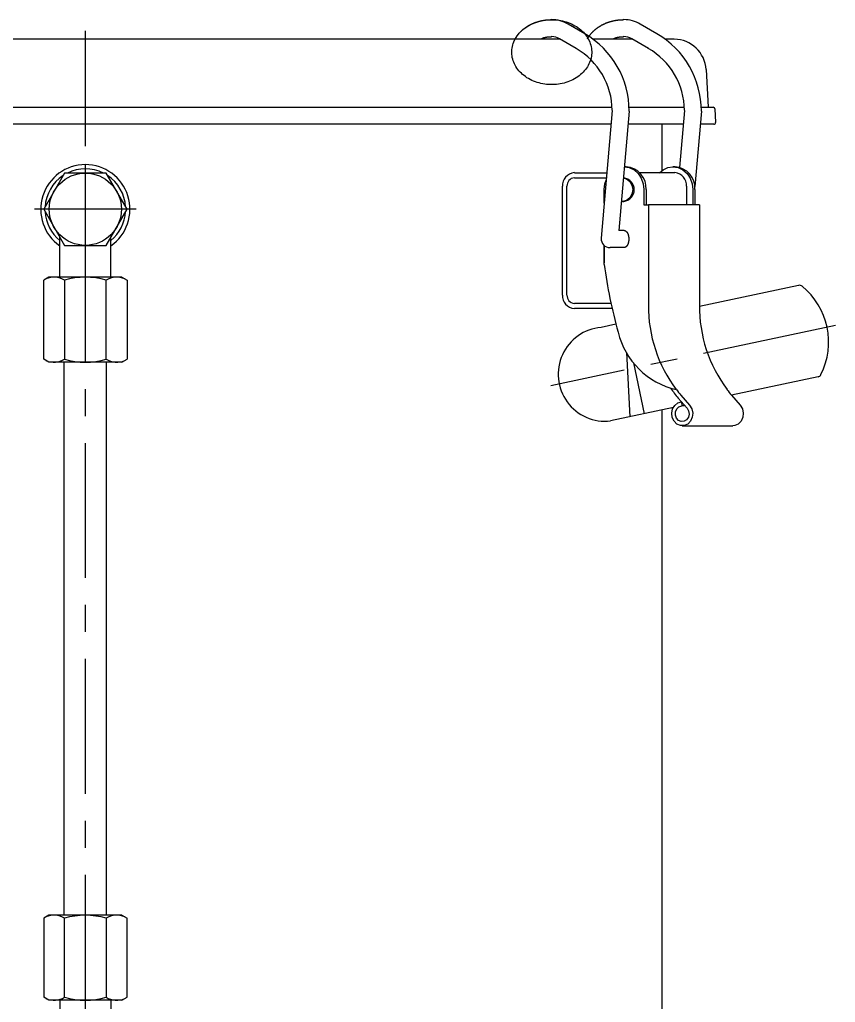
# Model space of a CAD drawing. Extents: x -197 to 649, y -753 to 176.
# Drawn here: x -15.5 to 176.6, y -480.7 to -249.4 of the extents above; entities that cross this region are included whole.
import ezdxf

# ---------------------------------------------------------------- set-up
doc = ezdxf.new("R2010")
doc.units = 0
doc.linetypes.add('CENTER', pattern=[50.8, 31.75, -6.35, 6.35, -6.35])
doc.layers.get('0').update_dxf_attribs({"linetype": 'CONTINUOUS'})
doc.layers.add('CENTER', color=1, linetype='CONTINUOUS')

msp = doc.modelspace()

# ---------------------------------------------------------------- linework, layer by layer
at = {"color": 7, "linetype": 'CONTINUOUS'}
for p, q in [((117.59, -252.7), (113.65, -250.41)), ((134.59, -252.7), (130.65, -250.41)), ((111.86, -254), (-111.86, -254)), ((115.58, -256.16), (111.64, -253.87)), ((128.86, -254), (119.56, -254)), ((132.58, -256.16), (128.64, -253.87)), ((138.64, -254), (136.56, -254)), ((146.13, -261.11), (146.6, -270)), ((-124.02, -270), (124.02, -270)), ((128.02, -270), (141.02, -270)), ((145.02, -270), (147.82, -270)), ((148.22, -270.38), (148.39, -273.58)), ((124.04, -270.72), (121.46, -300.84)), ((128.04, -270.88), (125.64, -299.01)), ((141.04, -270.72), (139.89, -284.18)), ((145.04, -270.88), (143.52, -288.65)), ((123.76, -274), (-123.76, -274)), ((140.76, -274), (127.77, -274)), ((135.8, -284.89), (135.8, -274)), ((147.99, -274), (144.77, -274)), ((127.35, -283.99), (126.92, -283.99)), ((138.85, -283.99), (138.35, -283.99)), ((-4.91, -285.5), (-9.81, -294)), ((4.91, -285.5), (-4.91, -285.5)), ((9.81, -294), (4.91, -285.5)), ((115.13, -285.39), (122.79, -285.39)), ((115.13, -286.59), (122.68, -286.59)), ((126.78, -286.64), (126.69, -286.64)), ((138.79, -285.39), (130.49, -285.39)), ((112.36, -314.19), (112.36, -288.59)), ((113.4, -314.19), (113.4, -288.59)), ((141.56, -288.59), (141.56, -292.99)), ((122.17, -292.56), (122.17, -289.39)), ((131.52, -289.39), (131.52, -292.99)), ((132.02, -289.39), (132.02, -292.99)), ((143.02, -289.39), (143.02, -292.99)), ((143.52, -289.39), (143.52, -292.99)), ((126.5, -292.14), (126.78, -292.14)), ((131.52, -292.99), (132.56, -292.99)), ((132.56, -292.99), (132.56, -316.53)), ((144.56, -292.99), (132.56, -292.99)), ((144.56, -292.99), (144.56, -316.53)), ((-9.81, -294), (-4.91, -302.5)), ((4.91, -302.5), (9.81, -294)), ((-6, -310), (-6, -300.61)), ((6, -310), (6, -300.61)), ((126.83, -299.01), (125.64, -299.01)), ((-4.91, -302.5), (4.91, -302.5)), ((122.17, -302.54), (122.17, -306.61)), ((122.17, -306.99), (122.17, -302.54)), ((126.85, -303.01), (123.53, -303.01)), ((-8.58, -310), (-9.81, -310.71)), ((-9.81, -329.29), (-9.81, -310.71)), ((8.58, -310), (-8.58, -310)), ((-4.91, -310.71), (-4.91, -329.29)), ((4.91, -329.29), (4.91, -310.71)), ((8.58, -310), (9.81, -310.71)), ((9.81, -310.71), (9.81, -329.29)), ((167.94, -311.92), (144.56, -316.89)), ((123.77, -316.19), (115.13, -316.19)), ((124.04, -317.39), (115.13, -317.39)), ((124.91, -321.07), (121.42, -321.81)), ((127.38, -327.75), (128.17, -342.87)), ((-8.58, -330), (-9.81, -329.29)), ((8.58, -330), (-8.58, -330)), ((-5, -460.18), (-5, -330)), ((5, -460.18), (5, -330)), ((8.58, -330), (9.81, -329.29)), ((129.03, -330.15), (131.58, -342.14)), ((172.51, -333.44), (152.15, -337.77)), ((139.61, -338.45), (141.67, -340.83)), ((140.22, -337.74), (142.28, -340.12)), ((140.33, -339.3), (140.4, -340.29)), ((152.12, -337.74), (154.18, -340.12)), ((138.46, -340.68), (123.65, -343.83)), ((135.8, -525.38), (135.8, -341.25)), ((141.21, -340.29), (140.4, -340.29)), ((140.54, -344.99), (152.44, -344.99)), ((-8.58, -460.18), (-9.81, -460.89)), ((8.58, -460.18), (-8.58, -460.18)), ((8.58, -460.18), (9.81, -460.89)), ((-9.81, -460.89), (-9.81, -479.46)), ((-4.91, -479.46), (-4.91, -460.89)), ((4.91, -460.89), (4.91, -479.46)), ((9.81, -479.46), (9.81, -460.89)), ((-8.58, -480.18), (-9.81, -479.46)), ((8.58, -480.18), (-8.58, -480.18)), ((-6, -480.18), (-6, -489.57)), ((6, -480.18), (6, -489.57)), ((8.58, -480.18), (9.81, -479.46))]:
    msp.add_line(p, q, dxfattribs=at)
at = {"color": 7, "linetype": 'CONTINUOUS', "flags": 128}
for points in [[(126.92, -284), (128.06, -284.17), (129.19, -284.71), (130.16, -285.57), (130.9, -286.69), (131.37, -287.99), (131.52, -289.39)], [(135.21, -285.39), (136.01, -284.71), (137.14, -284.17), (138.35, -283.99), (139.56, -284.17), (140.69, -284.71), (141.66, -285.57), (142.4, -286.69), (142.87, -287.99), (143.02, -289.39)], [(126.69, -286.68), (127.41, -286.85), (128.18, -287.44), (128.7, -288.33), (128.88, -289.39), (128.7, -290.44), (128.18, -291.33), (127.41, -291.93), (126.5, -292.14), (126.23, -292.07)], [(122.17, -289.39), (122.33, -287.99), (122.64, -287.14)], [(142.28, -340.12), (142.79, -340.96), (143, -341.96), (142.9, -342.97), (142.49, -343.88), (141.83, -344.56), (141, -344.94), (140.12, -344.94), (139.29, -344.59), (138.62, -343.92), (138.19, -343.02), (138.07, -342.01), (138.27, -341.01), (138.76, -340.16), (139.48, -339.56), (140.33, -339.3)], [(141.67, -340.83), (142.03, -341.47), (142.14, -342.22), (141.97, -342.96), (141.56, -343.56), (140.97, -343.92), (140.31, -343.97), (139.69, -343.71), (139.21, -343.17), (138.96, -342.47), (138.98, -341.7), (139.27, -341.01), (139.77, -340.51), (140.4, -340.29)], [(154.18, -340.12), (154.69, -340.96), (154.9, -341.96), (154.8, -342.97), (154.39, -343.88), (153.73, -344.56), (152.9, -344.94), (152.44, -344.99)]]:
    msp.add_lwpolyline(points, dxfattribs=at)
at = {"color": 7, "linetype": 'CONTINUOUS'}
for points in [[(118.01, -253.28, 0), (118.23, -253.61, 0), (118.42, -253.95, 0), (118.6, -254.3, 0), (118.75, -254.65, 0), (118.89, -255.01, 0), (119, -255.38, 0), (119.08, -255.75, 0), (119.15, -256.12, 0), (119.19, -256.49, 0), (119.21, -256.87, 0), (119.21, -257.24, 0), (119.19, -257.62, 0), (119.14, -257.99, 0), (119.07, -258.36, 0), (118.98, -258.73, 0), (118.86, -259.09, 0), (118.73, -259.45, 0), (118.57, -259.81, 0), (118.39, -260.15, 0), (118.19, -260.49, 0), (117.97, -260.82, 0), (117.73, -261.14, 0), (117.47, -261.45, 0), (117.2, -261.75, 0), (116.9, -262.04, 0), (116.59, -262.32, 0), (116.26, -262.58, 0), (115.92, -262.83, 0), (115.56, -263.07, 0), (115.19, -263.29, 0), (114.8, -263.5, 0), (114.41, -263.69, 0), (114, -263.87, 0), (113.58, -264.03, 0), (113.15, -264.17, 0), (112.72, -264.29, 0), (112.27, -264.4, 0), (111.83, -264.49, 0), (111.37, -264.56, 0), (110.91, -264.62, 0), (110.45, -264.65, 0), (109.99, -264.67, 0), (109.53, -264.67, 0), (109.07, -264.65, 0), (108.61, -264.61, 0), (108.15, -264.55, 0), (107.7, -264.48, 0), (107.25, -264.38, 0), (106.81, -264.27, 0), (106.38, -264.14, 0), (105.95, -264, 0), (105.53, -263.84, 0), (105.13, -263.66, 0), (104.73, -263.46, 0), (104.35, -263.25, 0), (103.98, -263.03, 0), (103.62, -262.79, 0), (103.28, -262.54, 0), (102.96, -262.27, 0), (102.65, -261.99, 0), (102.36, -261.7, 0), (102.08, -261.4, 0), (101.83, -261.08, 0), (101.59, -260.76, 0), (101.38, -260.43, 0), (101.18, -260.09, 0), (101.01, -259.74, 0), (100.85, -259.39, 0), (100.72, -259.03, 0), (100.61, -258.67, 0), (100.52, -258.3, 0), (100.46, -257.92, 0), (100.41, -257.55, 0), (100.39, -257.18, 0), (100.39, -256.8, 0), (100.42, -256.43, 0), (100.47, -256.05, 0), (100.54, -255.68, 0), (100.63, -255.31, 0), (100.74, -254.95, 0), (100.88, -254.59, 0), (101.04, -254.24, 0), (101.22, -253.89, 0), (101.41, -253.55, 0), (101.63, -253.22, 0), (101.87, -252.9, 0), (102.13, -252.59, 0), (102.41, -252.29, 0), (102.7, -252, 0), (103.01, -251.72, 0), (103.34, -251.46, 0), (103.69, -251.21, 0), (104.05, -250.97, 0), (104.42, -250.75, 0), (104.8, -250.54, 0), (105.2, -250.35, 0), (105.61, -250.18, 0), (106.03, -250.02, 0), (106.45, -249.87, 0), (106.89, -249.75, 0), (107.33, -249.64, 0), (107.78, -249.55, 0), (108.23, -249.48, 0), (108.69, -249.43, 0), (109.15, -249.39, 0), (109.61, -249.38, 0), (110.08, -249.38, 0), (110.54, -249.4, 0), (111, -249.44, 0), (111.45, -249.49, 0), (111.91, -249.57, 0), (112.35, -249.66, 0), (112.79, -249.77, 0), (113.23, -249.9, 0), (113.66, -250.04, 0), (114.07, -250.21, 0), (114.48, -250.38, 0), (114.87, -250.58, 0), (115.26, -250.79, 0), (115.63, -251.01, 0), (115.98, -251.25, 0), (116.32, -251.5, 0), (116.65, -251.77, 0), (116.96, -252.05, 0), (117.25, -252.34, 0), (117.52, -252.65, 0), (117.78, -252.96, 0), (118.01, -253.28, 0)], [(100.92, -254.5, 0), (100.95, -254.43, 0), (100.98, -254.36, 0), (101.01, -254.29, 0), (101.04, -254.22, 0), (101.08, -254.15, 0), (101.11, -254.09, 0), (101.15, -254.02, 0), (101.18, -253.95, 0), (101.22, -253.88, 0), (101.26, -253.81, 0), (101.3, -253.75, 0), (101.33, -253.68, 0), (101.38, -253.62, 0), (101.42, -253.55, 0), (101.46, -253.48, 0), (101.5, -253.42, 0), (101.54, -253.35, 0), (101.59, -253.29, 0), (101.63, -253.22, 0), (101.68, -253.16, 0), (101.72, -253.1, 0), (101.77, -253.03, 0), (101.82, -252.97, 0), (101.87, -252.91, 0), (101.92, -252.85, 0), (101.97, -252.79, 0), (102.02, -252.72, 0), (102.07, -252.66, 0), (102.12, -252.6, 0), (102.17, -252.54, 0), (102.23, -252.48, 0), (102.28, -252.42, 0), (102.33, -252.37, 0), (102.39, -252.31, 0), (102.45, -252.25, 0), (102.5, -252.19, 0), (102.56, -252.13, 0), (102.62, -252.08, 0), (102.68, -252.02, 0), (102.74, -251.97, 0), (102.8, -251.91, 0), (102.86, -251.86, 0), (102.92, -251.8, 0), (102.98, -251.75, 0), (103.05, -251.7, 0), (103.11, -251.64, 0), (103.17, -251.59, 0), (103.24, -251.54, 0), (103.31, -251.49, 0), (103.37, -251.44, 0), (103.44, -251.39, 0), (103.5, -251.34, 0), (103.57, -251.29, 0), (103.64, -251.24, 0), (103.71, -251.19, 0), (103.78, -251.14, 0), (103.85, -251.1, 0), (103.92, -251.05, 0), (103.99, -251, 0), (104.06, -250.96, 0), (104.14, -250.91, 0), (104.21, -250.87, 0), (104.28, -250.83, 0), (104.36, -250.78, 0), (104.43, -250.74, 0), (104.5, -250.7, 0), (104.58, -250.66, 0), (104.66, -250.62, 0), (104.73, -250.58, 0), (104.81, -250.54, 0), (104.89, -250.5, 0), (104.96, -250.46, 0), (105.04, -250.42, 0), (105.12, -250.39, 0), (105.2, -250.35, 0), (105.28, -250.31, 0), (105.36, -250.28, 0), (105.44, -250.25, 0), (105.52, -250.21, 0), (105.6, -250.18, 0), (105.68, -250.15, 0), (105.76, -250.11, 0), (105.84, -250.08, 0), (105.93, -250.05, 0), (106.01, -250.02, 0), (106.09, -249.99, 0), (106.18, -249.96, 0), (106.26, -249.94, 0), (106.34, -249.91, 0), (106.43, -249.88, 0), (106.52, -249.85, 0), (106.6, -249.83, 0), (106.69, -249.81, 0), (106.77, -249.78, 0), (106.86, -249.76, 0), (106.94, -249.73, 0), (107.03, -249.71, 0), (107.12, -249.69, 0), (107.2, -249.67, 0), (107.29, -249.65, 0), (107.38, -249.63, 0), (107.47, -249.61, 0), (107.56, -249.59, 0), (107.64, -249.58, 0), (107.73, -249.56, 0), (107.82, -249.54, 0), (107.91, -249.53, 0), (108, -249.51, 0), (108.09, -249.5, 0), (108.18, -249.49, 0), (108.27, -249.48, 0), (108.36, -249.46, 0), (108.45, -249.45, 0), (108.54, -249.44, 0), (108.63, -249.43, 0), (108.72, -249.42, 0), (108.81, -249.42, 0), (108.9, -249.41, 0), (108.99, -249.4, 0), (109.08, -249.4, 0), (109.17, -249.39, 0), (109.26, -249.39, 0), (109.35, -249.38, 0), (109.44, -249.38, 0), (109.53, -249.38, 0), (109.62, -249.37, 0), (109.71, -249.37, 0), (109.8, -249.37, 0)], [(118.22, -253.88, 0), (118.26, -253.81, 0), (118.29, -253.75, 0), (118.33, -253.69, 0), (118.37, -253.63, 0), (118.41, -253.57, 0), (118.44, -253.51, 0), (118.48, -253.45, 0), (118.52, -253.38, 0), (118.56, -253.32, 0), (118.6, -253.26, 0), (118.65, -253.21, 0), (118.69, -253.15, 0), (118.73, -253.09, 0), (118.78, -253.03, 0), (118.82, -252.97, 0), (118.86, -252.91, 0), (118.91, -252.85, 0), (118.96, -252.8, 0), (119, -252.74, 0), (119.05, -252.68, 0), (119.1, -252.63, 0), (119.15, -252.57, 0), (119.2, -252.52, 0), (119.25, -252.46, 0), (119.3, -252.41, 0), (119.35, -252.35, 0), (119.4, -252.3, 0), (119.45, -252.24, 0), (119.51, -252.19, 0), (119.56, -252.14, 0), (119.61, -252.09, 0), (119.67, -252.03, 0), (119.72, -251.98, 0), (119.78, -251.93, 0), (119.84, -251.88, 0), (119.89, -251.83, 0), (119.95, -251.78, 0), (120.01, -251.73, 0), (120.07, -251.68, 0), (120.13, -251.63, 0), (120.19, -251.58, 0), (120.25, -251.53, 0), (120.31, -251.49, 0), (120.37, -251.44, 0), (120.43, -251.39, 0), (120.49, -251.35, 0), (120.56, -251.3, 0), (120.62, -251.26, 0), (120.68, -251.21, 0), (120.75, -251.17, 0), (120.81, -251.12, 0), (120.88, -251.08, 0), (120.94, -251.04, 0), (121.01, -250.99, 0), (121.08, -250.95, 0), (121.14, -250.91, 0), (121.21, -250.87, 0), (121.28, -250.83, 0), (121.35, -250.79, 0), (121.42, -250.75, 0), (121.48, -250.71, 0), (121.56, -250.67, 0), (121.62, -250.63, 0), (121.7, -250.6, 0), (121.77, -250.56, 0), (121.84, -250.52, 0), (121.91, -250.49, 0), (121.98, -250.45, 0), (122.06, -250.42, 0), (122.13, -250.38, 0), (122.2, -250.35, 0), (122.28, -250.32, 0), (122.35, -250.28, 0), (122.42, -250.25, 0), (122.5, -250.22, 0), (122.57, -250.19, 0), (122.65, -250.16, 0), (122.72, -250.13, 0), (122.8, -250.1, 0), (122.88, -250.07, 0), (122.95, -250.04, 0), (123.03, -250.01, 0), (123.11, -249.99, 0), (123.19, -249.96, 0), (123.27, -249.93, 0), (123.34, -249.91, 0), (123.42, -249.88, 0), (123.5, -249.86, 0), (123.58, -249.84, 0), (123.66, -249.81, 0), (123.74, -249.79, 0), (123.82, -249.77, 0), (123.9, -249.75, 0), (123.98, -249.72, 0), (124.06, -249.71, 0), (124.14, -249.69, 0), (124.22, -249.67, 0), (124.3, -249.65, 0), (124.38, -249.63, 0), (124.47, -249.61, 0), (124.55, -249.6, 0), (124.63, -249.58, 0), (124.71, -249.56, 0), (124.79, -249.55, 0), (124.88, -249.53, 0), (124.96, -249.52, 0), (125.04, -249.51, 0), (125.12, -249.5, 0), (125.21, -249.48, 0), (125.29, -249.47, 0), (125.37, -249.46, 0), (125.46, -249.45, 0), (125.54, -249.44, 0), (125.62, -249.43, 0), (125.71, -249.43, 0), (125.79, -249.42, 0), (125.88, -249.41, 0), (125.96, -249.4, 0), (126.04, -249.4, 0), (126.13, -249.39, 0), (126.21, -249.39, 0), (126.3, -249.38, 0), (126.38, -249.38, 0), (126.47, -249.38, 0), (126.55, -249.38, 0), (126.63, -249.37, 0), (126.72, -249.37, 0), (126.8, -249.37, 0)], [(126.84, -299.01, 0), (126.87, -299.01, 0), (126.89, -299.01, 0), (126.92, -299.01, 0), (126.95, -299.02, 0), (126.98, -299.02, 0), (127, -299.03, 0), (127.03, -299.04, 0), (127.06, -299.05, 0), (127.08, -299.06, 0), (127.11, -299.07, 0), (127.14, -299.08, 0), (127.16, -299.09, 0), (127.19, -299.11, 0), (127.22, -299.12, 0), (127.24, -299.14, 0), (127.27, -299.16, 0), (127.29, -299.18, 0), (127.32, -299.2, 0), (127.34, -299.22, 0), (127.36, -299.24, 0), (127.39, -299.26, 0), (127.41, -299.29, 0), (127.44, -299.31, 0), (127.46, -299.34, 0), (127.48, -299.37, 0), (127.5, -299.4, 0), (127.53, -299.43, 0), (127.55, -299.46, 0), (127.57, -299.49, 0), (127.59, -299.52, 0), (127.61, -299.55, 0), (127.63, -299.59, 0), (127.65, -299.62, 0), (127.67, -299.66, 0), (127.68, -299.69, 0), (127.7, -299.73, 0), (127.72, -299.77, 0), (127.74, -299.81, 0), (127.75, -299.85, 0), (127.77, -299.89, 0), (127.78, -299.93, 0), (127.8, -299.97, 0), (127.81, -300.01, 0), (127.82, -300.06, 0), (127.84, -300.1, 0), (127.85, -300.14, 0), (127.86, -300.19, 0), (127.87, -300.24, 0), (127.88, -300.28, 0), (127.89, -300.33, 0), (127.9, -300.37, 0), (127.91, -300.42, 0), (127.92, -300.47, 0), (127.92, -300.51, 0), (127.93, -300.56, 0), (127.94, -300.61, 0), (127.94, -300.66, 0), (127.94, -300.71, 0), (127.95, -300.76, 0), (127.95, -300.8, 0), (127.95, -300.85, 0), (127.95, -300.9, 0), (127.96, -300.95, 0), (127.96, -301, 0), (127.96, -301.05, 0), (127.96, -301.1, 0), (127.95, -301.15, 0), (127.95, -301.2, 0), (127.95, -301.25, 0), (127.94, -301.3, 0), (127.94, -301.34, 0), (127.94, -301.39, 0), (127.93, -301.44, 0), (127.92, -301.49, 0), (127.92, -301.54, 0), (127.91, -301.58, 0), (127.9, -301.63, 0), (127.89, -301.68, 0), (127.88, -301.72, 0), (127.87, -301.77, 0), (127.86, -301.81, 0), (127.85, -301.86, 0), (127.84, -301.9, 0), (127.83, -301.95, 0), (127.81, -301.99, 0), (127.8, -302.03, 0), (127.79, -302.07, 0), (127.77, -302.11, 0), (127.76, -302.15, 0), (127.74, -302.19, 0), (127.72, -302.23, 0), (127.71, -302.27, 0), (127.69, -302.31, 0), (127.67, -302.35, 0), (127.65, -302.38, 0), (127.63, -302.42, 0), (127.61, -302.45, 0), (127.59, -302.49, 0), (127.57, -302.52, 0), (127.55, -302.55, 0), (127.53, -302.58, 0), (127.51, -302.61, 0), (127.49, -302.64, 0), (127.47, -302.67, 0), (127.44, -302.69, 0), (127.42, -302.72, 0), (127.4, -302.75, 0), (127.37, -302.77, 0), (127.35, -302.79, 0), (127.32, -302.81, 0), (127.3, -302.83, 0), (127.27, -302.85, 0), (127.25, -302.87, 0), (127.22, -302.89, 0), (127.2, -302.9, 0), (127.17, -302.92, 0), (127.14, -302.93, 0), (127.12, -302.95, 0), (127.09, -302.96, 0), (127.06, -302.97, 0), (127.04, -302.98, 0), (127.01, -302.98, 0), (126.98, -302.99, 0), (126.96, -303, 0), (126.93, -303, 0), (126.9, -303, 0), (126.88, -303.01, 0), (126.85, -303.01, 0)]]:
    msp.add_polyline3d(points, dxfattribs=at)
at = {"color": 7}
for points in [[(107.89, -253.62, 0), (107.9, -253.62, 0), (107.91, -253.62, 0), (107.92, -253.61, 0), (107.93, -253.61, 0), (107.94, -253.61, 0), (107.95, -253.61, 0), (107.96, -253.6, 0), (107.97, -253.6, 0), (107.98, -253.6, 0), (107.99, -253.6, 0), (108, -253.59, 0), (108.01, -253.59, 0), (108.02, -253.59, 0), (108.03, -253.59, 0), (108.04, -253.58, 0), (108.05, -253.58, 0), (108.06, -253.58, 0), (108.06, -253.58, 0), (108.07, -253.57, 0), (108.08, -253.57, 0), (108.09, -253.57, 0), (108.1, -253.57, 0), (108.11, -253.57, 0), (108.12, -253.56, 0), (108.13, -253.56, 0), (108.14, -253.56, 0), (108.15, -253.56, 0), (108.16, -253.56, 0), (108.17, -253.55, 0), (108.18, -253.55, 0), (108.19, -253.55, 0), (108.2, -253.55, 0), (108.21, -253.54, 0), (108.22, -253.54, 0), (108.23, -253.54, 0), (108.24, -253.54, 0), (108.25, -253.53, 0), (108.26, -253.53, 0), (108.27, -253.53, 0), (108.28, -253.53, 0), (108.29, -253.53, 0), (108.3, -253.53, 0), (108.31, -253.52, 0), (108.32, -253.52, 0), (108.33, -253.52, 0), (108.34, -253.52, 0), (108.35, -253.51, 0), (108.36, -253.51, 0), (108.37, -253.51, 0), (108.38, -253.51, 0), (108.39, -253.51, 0), (108.4, -253.51, 0), (108.41, -253.5, 0), (108.42, -253.5, 0), (108.42, -253.5, 0), (108.44, -253.5, 0), (108.44, -253.5, 0), (108.45, -253.5, 0), (108.47, -253.49, 0), (108.47, -253.49, 0), (108.48, -253.49, 0), (108.49, -253.49, 0), (108.5, -253.49, 0), (108.51, -253.48, 0), (108.52, -253.48, 0), (108.53, -253.48, 0), (108.54, -253.48, 0), (108.55, -253.48, 0), (108.56, -253.48, 0), (108.57, -253.47, 0), (108.58, -253.47, 0), (108.59, -253.47, 0), (108.6, -253.47, 0), (108.61, -253.47, 0), (108.62, -253.47, 0), (108.63, -253.46, 0), (108.64, -253.46, 0), (108.65, -253.46, 0), (108.66, -253.46, 0), (108.67, -253.46, 0), (108.68, -253.46, 0), (108.69, -253.46, 0), (108.7, -253.45, 0), (108.71, -253.45, 0), (108.72, -253.45, 0), (108.73, -253.45, 0), (108.74, -253.45, 0), (108.75, -253.45, 0), (108.76, -253.44, 0), (108.77, -253.44, 0), (108.78, -253.44, 0), (108.79, -253.44, 0), (108.8, -253.44, 0), (108.81, -253.44, 0), (108.82, -253.44, 0), (108.83, -253.44, 0), (108.84, -253.43, 0), (108.85, -253.43, 0), (108.86, -253.43, 0), (108.87, -253.43, 0), (108.88, -253.43, 0), (108.89, -253.43, 0), (108.91, -253.43, 0), (108.92, -253.43, 0), (108.92, -253.42, 0), (108.94, -253.42, 0), (108.94, -253.42, 0), (108.95, -253.42, 0), (108.97, -253.42, 0), (108.97, -253.42, 0), (108.98, -253.42, 0), (109, -253.42, 0), (109.01, -253.41, 0), (109.02, -253.41, 0), (109.03, -253.41, 0), (109.04, -253.41, 0), (109.05, -253.41, 0), (109.06, -253.41, 0), (109.07, -253.41, 0), (109.08, -253.41, 0), (109.09, -253.41, 0), (109.1, -253.41, 0), (109.11, -253.41, 0), (109.12, -253.4, 0), (109.13, -253.4, 0), (109.14, -253.4, 0), (109.15, -253.4, 0), (109.16, -253.4, 0), (109.17, -253.4, 0), (109.18, -253.4, 0), (109.19, -253.4, 0), (109.2, -253.4, 0), (109.21, -253.4, 0), (109.22, -253.4, 0), (109.23, -253.4, 0), (109.24, -253.39, 0), (109.25, -253.39, 0), (109.26, -253.39, 0), (109.27, -253.39, 0), (109.28, -253.39, 0), (109.29, -253.39, 0), (109.3, -253.39, 0), (109.31, -253.39, 0), (109.32, -253.39, 0), (109.33, -253.39, 0), (109.34, -253.39, 0), (109.35, -253.39, 0), (109.36, -253.39, 0), (109.37, -253.38, 0), (109.38, -253.38, 0), (109.39, -253.38, 0), (109.4, -253.38, 0), (109.41, -253.38, 0), (109.42, -253.38, 0), (109.43, -253.38, 0), (109.44, -253.38, 0), (109.45, -253.38, 0), (109.46, -253.38, 0), (109.47, -253.38, 0), (109.48, -253.38, 0), (109.5, -253.38, 0), (109.5, -253.38, 0), (109.52, -253.38, 0), (109.53, -253.38, 0), (109.54, -253.38, 0), (109.55, -253.38, 0), (109.56, -253.38, 0), (109.57, -253.38, 0), (109.58, -253.38, 0), (109.59, -253.38, 0), (109.6, -253.38, 0), (109.61, -253.38, 0), (109.62, -253.38, 0), (109.63, -253.38, 0), (109.64, -253.38, 0), (109.65, -253.38, 0), (109.66, -253.37, 0), (109.67, -253.37, 0), (109.68, -253.37, 0), (109.69, -253.37, 0), (109.7, -253.37, 0), (109.71, -253.37, 0), (109.72, -253.37, 0), (109.73, -253.37, 0), (109.74, -253.37, 0), (109.75, -253.37, 0), (109.76, -253.37, 0), (109.77, -253.37, 0), (109.78, -253.37, 0), (109.79, -253.37, 0), (109.8, -253.37, 0)], [(124.89, -253.62, 0), (124.9, -253.62, 0), (124.91, -253.62, 0), (124.92, -253.61, 0), (124.93, -253.61, 0), (124.94, -253.61, 0), (124.95, -253.61, 0), (124.96, -253.6, 0), (124.97, -253.6, 0), (124.98, -253.6, 0), (124.99, -253.6, 0), (125, -253.59, 0), (125.01, -253.59, 0), (125.02, -253.59, 0), (125.03, -253.59, 0), (125.04, -253.58, 0), (125.05, -253.58, 0), (125.06, -253.58, 0), (125.06, -253.58, 0), (125.07, -253.57, 0), (125.08, -253.57, 0), (125.09, -253.57, 0), (125.1, -253.57, 0), (125.11, -253.57, 0), (125.12, -253.56, 0), (125.13, -253.56, 0), (125.14, -253.56, 0), (125.15, -253.56, 0), (125.16, -253.56, 0), (125.17, -253.55, 0), (125.18, -253.55, 0), (125.19, -253.55, 0), (125.2, -253.55, 0), (125.21, -253.54, 0), (125.22, -253.54, 0), (125.23, -253.54, 0), (125.24, -253.54, 0), (125.25, -253.53, 0), (125.26, -253.53, 0), (125.27, -253.53, 0), (125.28, -253.53, 0), (125.29, -253.53, 0), (125.3, -253.53, 0), (125.31, -253.52, 0), (125.32, -253.52, 0), (125.33, -253.52, 0), (125.34, -253.52, 0), (125.35, -253.51, 0), (125.36, -253.51, 0), (125.37, -253.51, 0), (125.38, -253.51, 0), (125.39, -253.51, 0), (125.4, -253.51, 0), (125.41, -253.5, 0), (125.42, -253.5, 0), (125.42, -253.5, 0), (125.44, -253.5, 0), (125.44, -253.5, 0), (125.45, -253.5, 0), (125.47, -253.49, 0), (125.47, -253.49, 0), (125.48, -253.49, 0), (125.49, -253.49, 0), (125.5, -253.49, 0), (125.51, -253.48, 0), (125.52, -253.48, 0), (125.53, -253.48, 0), (125.54, -253.48, 0), (125.55, -253.48, 0), (125.56, -253.48, 0), (125.57, -253.47, 0), (125.58, -253.47, 0), (125.59, -253.47, 0), (125.6, -253.47, 0), (125.61, -253.47, 0), (125.62, -253.47, 0), (125.63, -253.46, 0), (125.64, -253.46, 0), (125.65, -253.46, 0), (125.66, -253.46, 0), (125.67, -253.46, 0), (125.68, -253.46, 0), (125.69, -253.46, 0), (125.7, -253.45, 0), (125.71, -253.45, 0), (125.72, -253.45, 0), (125.73, -253.45, 0), (125.74, -253.45, 0), (125.75, -253.45, 0), (125.76, -253.44, 0), (125.77, -253.44, 0), (125.78, -253.44, 0), (125.79, -253.44, 0), (125.8, -253.44, 0), (125.81, -253.44, 0), (125.82, -253.44, 0), (125.83, -253.44, 0), (125.84, -253.43, 0), (125.85, -253.43, 0), (125.86, -253.43, 0), (125.87, -253.43, 0), (125.88, -253.43, 0), (125.89, -253.43, 0), (125.91, -253.43, 0), (125.92, -253.43, 0), (125.92, -253.42, 0), (125.94, -253.42, 0), (125.94, -253.42, 0), (125.95, -253.42, 0), (125.97, -253.42, 0), (125.97, -253.42, 0), (125.98, -253.42, 0), (126, -253.42, 0), (126.01, -253.41, 0), (126.02, -253.41, 0), (126.03, -253.41, 0), (126.04, -253.41, 0), (126.05, -253.41, 0), (126.06, -253.41, 0), (126.07, -253.41, 0), (126.08, -253.41, 0), (126.09, -253.41, 0), (126.1, -253.41, 0), (126.11, -253.41, 0), (126.12, -253.4, 0), (126.13, -253.4, 0), (126.14, -253.4, 0), (126.15, -253.4, 0), (126.16, -253.4, 0), (126.17, -253.4, 0), (126.18, -253.4, 0), (126.19, -253.4, 0), (126.2, -253.4, 0), (126.21, -253.4, 0), (126.22, -253.4, 0), (126.23, -253.4, 0), (126.24, -253.39, 0), (126.25, -253.39, 0), (126.26, -253.39, 0), (126.27, -253.39, 0), (126.28, -253.39, 0), (126.29, -253.39, 0), (126.3, -253.39, 0), (126.31, -253.39, 0), (126.32, -253.39, 0), (126.33, -253.39, 0), (126.34, -253.39, 0), (126.35, -253.39, 0), (126.36, -253.39, 0), (126.37, -253.38, 0), (126.38, -253.38, 0), (126.39, -253.38, 0), (126.4, -253.38, 0), (126.41, -253.38, 0), (126.42, -253.38, 0), (126.43, -253.38, 0), (126.44, -253.38, 0), (126.45, -253.38, 0), (126.46, -253.38, 0), (126.47, -253.38, 0), (126.48, -253.38, 0), (126.5, -253.38, 0), (126.5, -253.38, 0), (126.52, -253.38, 0), (126.53, -253.38, 0), (126.54, -253.38, 0), (126.55, -253.38, 0), (126.56, -253.38, 0), (126.57, -253.38, 0), (126.58, -253.38, 0), (126.59, -253.38, 0), (126.6, -253.38, 0), (126.61, -253.38, 0), (126.62, -253.38, 0), (126.63, -253.38, 0), (126.64, -253.38, 0), (126.65, -253.38, 0), (126.66, -253.37, 0), (126.67, -253.37, 0), (126.68, -253.37, 0), (126.69, -253.37, 0), (126.7, -253.37, 0), (126.71, -253.37, 0), (126.72, -253.37, 0), (126.73, -253.37, 0), (126.74, -253.37, 0), (126.75, -253.37, 0), (126.76, -253.37, 0), (126.77, -253.37, 0), (126.78, -253.37, 0), (126.79, -253.37, 0), (126.8, -253.37, 0)]]:
    msp.add_polyline3d(points, dxfattribs=at)
at = {"color": 7, "linetype": 'CONTINUOUS'}
msp.add_circle((0, -294), 8.5, dxfattribs=at)
for centre, radius, start, end in [((109.8, -257.02), 7.65, 59.8333, 90), ((126.8, -257.02), 7.65, 59.8333, 90), ((109.11, -256.6), 3.22, 112.1977, 126.096), ((109.8, -257.02), 3.65, 59.8333, 90), ((107.04, -270.86), 21, 359.946, 59.8333), ((126.11, -256.6), 3.22, 112.1977, 126.096), ((126.8, -257.02), 3.65, 59.8333, 90), ((124.04, -270.86), 21, 359.946, 59.9727), ((138.64, -261.5), 7.5, 3, 90), ((107.04, -270.86), 17, 0.4852, 59.8333), ((124.04, -270.86), 17, 0.4852, 59.9727), ((147.82, -270.4), 0.4, 3, 90), ((147.99, -273.6), 0.4, 270, 3), ((0, -294), 10.5, 304.8499, 235.1501), ((0, -294), 9.5, 63.4746, 116.5254), ((126.96, -289.05), 5.08, 356.1887, 85.5981), ((138.46, -289.05), 5.08, 356.1887, 85.5981), ((0, -294), 9.5, 123.4746, 176.5254), ((0, -294), 9.5, 3.4746, 56.5254), ((115.36, -288.39), 3.01, 94.4019, 183.8113), ((115.27, -288.46), 1.88, 94.4019, 183.8113), ((126.46, -289.39), 2.77, 276.6254, 83.3746), ((138.56, -288.39), 3.01, 356.1887, 85.5981), ((0, -294), 9.5, 183.4746, 230.8333), ((0, -294), 9.5, 309.1667, 356.5254), ((123.46, -301.01), 2, 175.1111, 272), ((234.32, -292.22), 113.12, 187.4995, 195.736), ((-7.38, -314.65), 4.65, 57.7969, 114.0123), ((0, -327.21), 17.21, 73.4318, 106.5682), ((7.38, -314.65), 4.65, 65.9877, 122.2031), ((168.15, -312.9), 1, 50.5801, 102), ((157.96, -325.29), 17.04, 333.4199, 50.5801), ((115.36, -314.39), 3.01, 176.1887, 265.5981), ((115.27, -314.31), 1.88, 176.1887, 265.5981), ((165.32, -316.79), 32.76, 179.5458, 216.8615), ((177.32, -316.79), 32.76, 179.5458, 216.8615), ((122.4, -332.83), 11.07, 95.0729, 276.4715), ((143.24, -318.61), 18.31, 193.5643, 256.9717), ((-7.38, -325.35), 4.65, 245.9877, 302.2031), ((0, -312.79), 17.21, 253.4318, 286.5682), ((7.38, -325.35), 4.65, 237.7969, 294.0123), ((172.31, -332.46), 1, 282, 333.4199), ((162.25, -318.86), 29.94, 215.1958, 220.873), ((161.93, -318.95), 28.72, 217.5361, 220.8863), ((173.83, -318.95), 28.72, 217.5361, 220.8863), ((-7.38, -464.82), 4.65, 57.7969, 114.0123), ((0, -477.39), 17.21, 73.4318, 106.5682), ((7.38, -464.82), 4.65, 65.9877, 122.2031), ((-7.38, -475.53), 4.65, 245.9877, 302.2031), ((0, -462.97), 17.21, 253.4318, 286.5682), ((7.38, -475.53), 4.65, 237.7969, 294.0123)]:
    msp.add_arc(centre, radius, start, end, dxfattribs=at)
at = {"layer": 'CENTER', "color": 1, "linetype": 'CENTER'}
for p, q in [((0, -533.18), (0, -252)), ((0, -304.63), (0, -283.38)), ((11.94, -294), (-11.94, -294)), ((176.58, -321.33), (109.62, -335.56))]:
    msp.add_line(p, q, dxfattribs=at)

doc.saveas('drawing.dxf')
